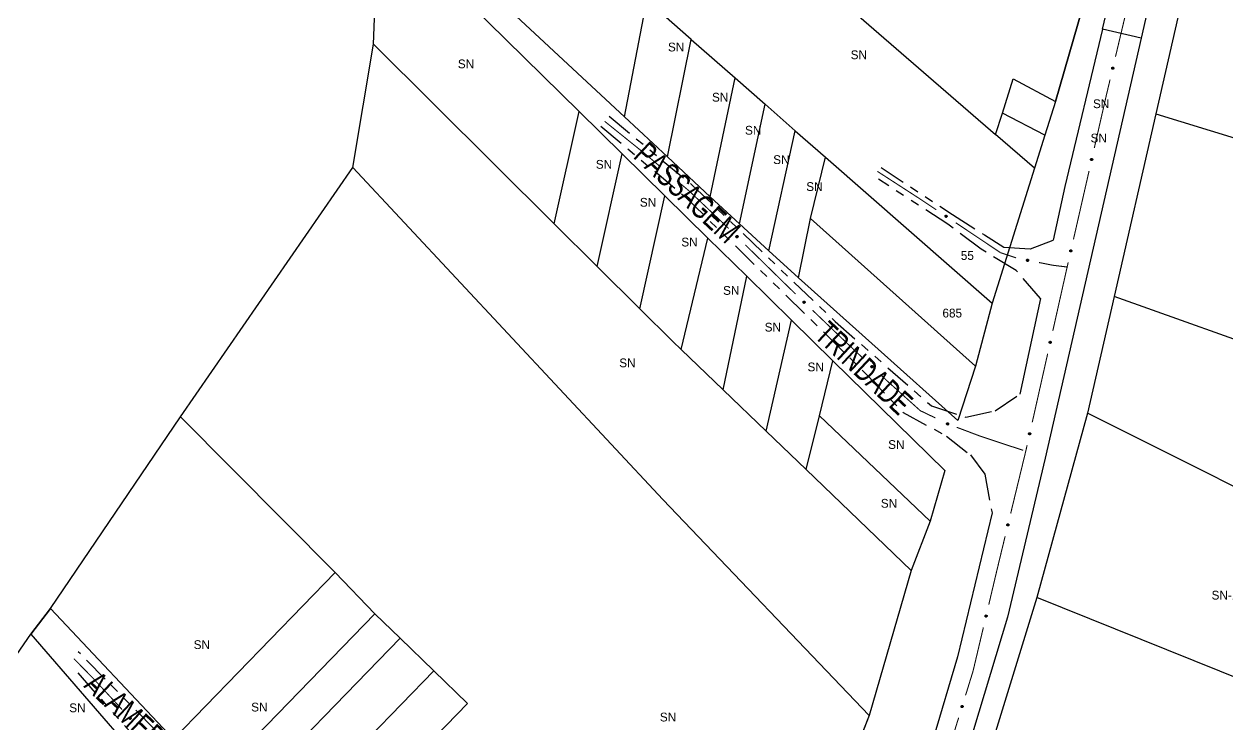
# Model space of a CAD drawing. Extents: x 207981 to 210201, y 4876477 to 4878908.
# Drawn here: x 209515.6 to 209721, y 4877962.6 to 4878082 of the extents above; entities that cross this region are included whole.
import ezdxf
from ezdxf.enums import TextEntityAlignment as Align

# ---------------------------------------------------------------- set-up
doc = ezdxf.new("R2010")
doc.units = 0
doc.header["$LTSCALE"] = 1.5
doc.header["$MEASUREMENT"] = 0
doc.linetypes.add('TRACO_25', pattern=[8, 3, -1, 1, -1, 1, -1])
for name, color, linetype in [('CD_MALHA_LOTES', 7, 'CONTINUOUS'), ('RU-QUADRA', 210, 'CONTINUOUS'), ('SV-EIXO-ROD-ESTR', 7, 'CONTINUOUS'), ('SV-EIXO-RUA-N-PAV', 6, 'CONTINUOUS'), ('SV-EST-MUNIC-PAV', 20, 'CONTINUOUS'), ('SV-PONTE-BUEIRO', 251, 'CONTINUOUS'), ('SV-RUA-NAO-PAV', 7, 'CONTINUOUS'), ('SV-TXT-RUA-N-PAV', 7, 'CONTINUOUS'), ('Th_NmrPort', 1, 'CONTINUOUS')]:
    doc.layers.add(name, color=color, linetype=linetype)
doc.styles.add('ARIAL', font='ARIAL.SHX')

msp = doc.modelspace()

# ---------------------------------------------------------------- linework, layer by layer
at = {"layer": 'CD_MALHA_LOTES', "linetype": 'Continuous', "flags": 128}
for points in [[(209627.592736, 4878109.868374), (209681.490782, 4878063.17423)], [(209618.088817, 4878066.194281), (209576.237458, 4878105.204349)], [(209575.262138, 4878078.580237), (209576.088553, 4878100.77183)], [(209576.088553, 4878100.77183), (209610.361449, 4878067.107937)], [(209714.995217, 4878093.675933), (209708.842549, 4878066.7269)], [(209691.69737, 4878068.823608), (209698.5866, 4878092.745313)], [(209618.088817, 4878066.194281), (209621.920042, 4878086.048983)], [(209629.479932, 4878079.427665), (209621.920042, 4878086.048983)], [(209625.433323, 4878059.348394), (209629.479932, 4878079.427665)], [(209629.479932, 4878079.427665), (209636.997497, 4878072.843417)], [(209571.739665, 4878057.539733), (209575.262138, 4878078.580237)], [(209606.106302, 4878047.958672), (209575.262138, 4878078.580237)], [(209632.738346, 4878052.53931), (209636.997497, 4878072.843417)], [(209636.997497, 4878072.843417), (209642.1411, 4878068.338401)], [(209682.646495, 4878066.843544), (209684.493522, 4878072.707739)], [(209684.493522, 4878072.707739), (209691.69737, 4878068.823608)], [(209691.69737, 4878068.823608), (209689.891766, 4878063.056558)], [(209606.106302, 4878047.958672), (209610.361449, 4878067.107937)], [(209610.361449, 4878067.107937), (209617.744955, 4878059.861082)], [(209637.758567, 4878047.938529), (209642.1411, 4878068.338401)], [(209642.1411, 4878068.338401), (209647.284703, 4878063.833384)], [(209681.490782, 4878063.17423), (209682.646495, 4878066.843544)], [(209689.891766, 4878063.056558), (209682.646495, 4878066.843544)], [(209708.842549, 4878066.7269), (209701.719745, 4878035.52862)], [(209708.842549, 4878066.7269), (209799.420322, 4878038.943074)], [(209625.433323, 4878059.348394), (209618.088817, 4878066.194281)], [(209642.778788, 4878043.337748), (209647.284703, 4878063.833384)], [(209647.284703, 4878063.833384), (209652.428306, 4878059.328367)], [(209688.128244, 4878057.423917), (209681.490782, 4878063.17423)], [(209689.891766, 4878063.056558), (209688.128244, 4878057.423917)], [(209613.448154, 4878040.669806), (209617.744955, 4878059.861082)], [(209617.744955, 4878059.861082), (209625.003878, 4878052.736504)], [(209632.738346, 4878052.53931), (209625.433323, 4878059.348394)], [(209649.899605, 4878048.844033), (209652.428306, 4878059.328367)], [(209652.428306, 4878059.328367), (209680.91336, 4878034.379777)], [(209542.286707, 4878014.991333), (209571.739665, 4878057.539733)], [(209624.648074, 4878000.847605), (209571.739665, 4878057.539733)], [(209688.128244, 4878057.423917), (209680.91336, 4878034.379777)], [(209620.726488, 4878033.443999), (209625.003878, 4878052.736504)], [(209625.003878, 4878052.736504), (209632.362988, 4878045.513593)], [(209637.758567, 4878047.938529), (209632.738346, 4878052.53931)], [(209647.799009, 4878038.736967), (209649.899605, 4878048.844033)], [(209678.065511, 4878023.643722), (209649.899605, 4878048.844033)], [(209613.448154, 4878040.669806), (209606.106302, 4878047.958672)], [(209642.778788, 4878043.337748), (209637.758567, 4878047.938529)], [(209627.809812, 4878026.457179), (209632.362988, 4878045.513593)], [(209632.362988, 4878045.513593), (209639.001128, 4878038.998309)], [(209647.799009, 4878038.736967), (209642.778788, 4878043.337748)], [(209620.726488, 4878033.443999), (209613.448154, 4878040.669806)], [(209634.978844, 4878019.5694), (209639.001128, 4878038.998309)], [(209639.001128, 4878038.998309), (209646.626423, 4878031.51414)], [(209675.061983, 4878014.336013), (209647.799009, 4878038.736967)], [(209680.91336, 4878034.379777), (209678.065511, 4878023.643722)], [(209701.719745, 4878035.52862), (209697.165939, 4878015.582695)], [(209792.762902, 4878003.062689), (209701.719745, 4878035.52862)], [(209626.39222, 4878027.819156), (209620.726488, 4878033.443999)], [(209642.308114, 4878012.52767), (209646.626423, 4878031.51414)], [(209646.626423, 4878031.51414), (209653.703249, 4878024.568289)], [(209627.809812, 4878026.457179), (209626.39222, 4878027.819156)], [(209634.978844, 4878019.5694), (209627.809812, 4878026.457179)], [(209651.393715, 4878015.169385), (209653.703249, 4878024.568289)], [(209653.703249, 4878024.568289), (209672.83337, 4878005.79222)], [(209678.065511, 4878023.643722), (209675.061983, 4878014.336013)], [(209642.308114, 4878012.52767), (209634.978844, 4878019.5694)], [(209649.109191, 4878005.993411), (209651.393715, 4878015.169385)], [(209670.293751, 4877997.162151), (209651.393715, 4878015.169385)], [(209697.165939, 4878015.582695), (209688.528097, 4877984.148807)], [(209786.76811, 4877970.753565), (209697.165939, 4878015.582695)], [(209520.107355, 4877982.286909), (209542.286707, 4878014.991333)], [(209568.708482, 4877988.431657), (209542.286707, 4878014.991333)], [(209649.109191, 4878005.993411), (209642.308114, 4878012.52767)], [(209667.059093, 4877988.747714), (209649.109191, 4878005.993411)], [(209672.83337, 4878005.79222), (209670.293751, 4877997.162151)], [(209659.904149, 4877963.968848), (209624.648074, 4878000.847605)], [(209670.293751, 4877997.162151), (209667.059093, 4877988.747714)], [(209667.059093, 4877988.747714), (209659.904149, 4877963.968848)], [(209541.120165, 4877959.934912), (209568.708482, 4877988.431657)], [(209575.49736, 4877981.374251), (209568.708482, 4877988.431657)], [(209516.752599, 4877977.900832), (209520.107355, 4877982.286909)], [(209541.120165, 4877959.934912), (209520.107355, 4877982.286909)], [(209688.528097, 4877984.148807), (209677.132392, 4877947.167265)], [(209782.247626, 4877946.390265), (209688.528097, 4877984.148807)], [(209547.800341, 4877952.828995), (209575.49736, 4877981.374251)], [(209575.49736, 4877981.374251), (209579.803498, 4877977.196073)], [(209502.751506, 4877957.595568), (209516.752599, 4877977.900832)], [(209516.752599, 4877977.900832), (209535.052147, 4877956.708988)], [(209552.106479, 4877948.650817), (209579.803498, 4877977.196073)], [(209579.803498, 4877977.196073), (209585.545015, 4877971.625168)], [(209557.946474, 4877943.183501), (209585.545015, 4877971.625168)], [(209585.545015, 4877971.625168), (209591.286532, 4877966.054263)], [(209591.286532, 4877966.054263), (209563.744264, 4877937.67179)], [(209659.904149, 4877963.968848), (209652.599024, 4877945.354199), (209637.590319, 4877907.536768), (209635.302476, 4877901.455209)]]:
    msp.add_lwpolyline(points, dxfattribs=at)
at = {"layer": 'RU-QUADRA', "linetype": 'Continuous', "flags": 128}
for points in [[(209698.5866, 4878092.745313), (209691.69737, 4878068.823608), (209689.891766, 4878063.056558), (209688.128244, 4878057.423917), (209680.91336, 4878034.379777), (209678.065511, 4878023.643722), (209675.061983, 4878014.336013), (209647.799009, 4878038.736967), (209642.778788, 4878043.337748), (209637.758567, 4878047.938529), (209632.738346, 4878052.53931), (209625.433323, 4878059.348394), (209618.088817, 4878066.194281), (209576.237458, 4878105.204349)], [(209576.088553, 4878100.77183), (209610.361449, 4878067.107937), (209617.744955, 4878059.861082), (209625.003878, 4878052.736504), (209632.362988, 4878045.513593), (209639.001128, 4878038.998309), (209646.626423, 4878031.51414), (209653.703249, 4878024.568289), (209672.83337, 4878005.79222), (209670.293751, 4877997.162151), (209667.059093, 4877988.747714), (209659.904149, 4877963.968848), (209637.603254, 4877907.571152)], [(209714.995217, 4878093.675933), (209708.842549, 4878066.7269), (209701.719745, 4878035.52862), (209697.165939, 4878015.582695), (209688.528097, 4877984.148807)], [(209541.120165, 4877959.934912), (209520.107355, 4877982.286909), (209516.752599, 4877977.900832), (209535.052147, 4877956.708988)]]:
    msp.add_lwpolyline(points, dxfattribs=at)
at = {"layer": 'RU-QUADRA', "linetype": 'Continuous'}
msp.add_lwpolyline([(209688.528097, 4877984.148807), (209677.132392, 4877947.167265), (209673.982349, 4877936.191373), (209709.543497, 4877907.537786), (209765.428296, 4877855.74194)], dxfattribs=at)
at = {"layer": 'SV-EIXO-ROD-ESTR', "const_width": 0.18}
for points in [[(209701.952251, 4878076.449913), (209704.722778, 4878088.125708)], [(209700.355995, 4878069.722836), (209701.028741, 4878072.557982)], [(209698.334208, 4878060.864499), (209700.33683, 4878069.638865)], [(209700.33683, 4878069.638865), (209700.355995, 4878069.722836)], [(209694.773991, 4878045.265626), (209697.444154, 4878056.964781)], [(209691.250095, 4878029.658526), (209693.661987, 4878040.39085)], [(209693.661987, 4878040.39085), (209693.7, 4878040.56)], [(209693.7, 4878040.56), (209693.883937, 4878041.365907)], [(209687.741889, 4878014.047873), (209690.373044, 4878025.755863)], [(209686.410918, 4878008.197474), (209686.631868, 4878009.10855)], [(209686.631868, 4878009.10855), (209686.864838, 4878010.145209)], [(209684.054082, 4877998.479175), (209686.410918, 4878008.197474)], [(209681.755097, 4877988.999419), (209683.111348, 4877994.591856)], [(209680.317675, 4877982.921628), (209681.698604, 4877988.760552)], [(209681.698604, 4877988.760552), (209681.755097, 4877988.999419)], [(209677.631524, 4877971.563878), (209679.397057, 4877979.029011)], [(209676.35153, 4877967.428513), (209677.534265, 4877971.249656)], [(209677.534265, 4877971.249656), (209677.631524, 4877971.563878)], [(209671.804736, 4877952.738873), (209675.168795, 4877963.607369)]]:
    msp.add_lwpolyline(points, dxfattribs=at)
at = {"layer": 'SV-EIXO-ROD-ESTR'}
for points in [[(209701.350217, 4878074.389564), (209701.323965, 4878074.43083), (209701.309841, 4878074.471664), (209701.307864, 4878074.509112), (209701.314745, 4878074.54266), (209701.32565, 4878074.576188), (209701.344103, 4878074.607565), (209701.372298, 4878074.637854), (209701.413508, 4878074.664479), (209701.45629, 4878074.676198), (209701.4929, 4878074.680101), (209701.528295, 4878074.67494), (209701.560688, 4878074.6638), (209701.592647, 4878074.643554), (209701.623063, 4878074.614682), (209701.648832, 4878074.572595), (209701.662405, 4878074.532468), (209701.663366, 4878074.496196), (209701.657952, 4878074.460645), (209701.646408, 4878074.426549), (209701.628117, 4878074.395853), (209701.598992, 4878074.365281), (209701.557115, 4878074.340397), (209701.517247, 4878074.326404), (209701.480999, 4878074.324933), (209701.446119, 4878074.331051), (209701.412358, 4878074.341581), (209701.380044, 4878074.358817), (209701.350217, 4878074.389564)], [(209697.749889, 4878058.799056), (209697.723284, 4878058.840095), (209697.70881, 4878058.880806), (209697.706511, 4878058.918236), (209697.713104, 4878058.951841), (209697.723721, 4878058.985462), (209697.741904, 4878059.016997), (209697.769837, 4878059.047526), (209697.810818, 4878059.074504), (209697.853497, 4878059.08659), (209697.890072, 4878059.090808), (209697.92551, 4878059.08595), (209697.957998, 4878059.075089), (209697.990129, 4878059.055119), (209698.020792, 4878059.026509), (209698.046922, 4878058.984645), (209698.060838, 4878058.944635), (209698.062111, 4878058.908373), (209698.057003, 4878058.872777), (209698.045752, 4878058.838583), (209698.027725, 4878058.807731), (209697.998863, 4878058.776911), (209697.957202, 4878058.751668), (209697.917456, 4878058.737333), (209697.881221, 4878058.735551), (209697.84629, 4878058.741369), (209697.812439, 4878058.751608), (209697.779979, 4878058.768566), (209697.749889, 4878058.799056)], [(209694.189672, 4878043.200182), (209694.163067, 4878043.241221), (209694.148593, 4878043.281933), (209694.146294, 4878043.319362), (209694.152887, 4878043.352968), (209694.163504, 4878043.386588), (209694.181687, 4878043.418123), (209694.20962, 4878043.448653), (209694.250601, 4878043.475631), (209694.29328, 4878043.487717), (209694.329855, 4878043.491934), (209694.365293, 4878043.487077), (209694.397781, 4878043.476216), (209694.429912, 4878043.456245), (209694.460575, 4878043.427635), (209694.486705, 4878043.385771), (209694.500621, 4878043.345762), (209694.501894, 4878043.309499), (209694.496786, 4878043.273904), (209694.485535, 4878043.23971), (209694.467508, 4878043.208858), (209694.438646, 4878043.178037), (209694.396985, 4878043.152794), (209694.357239, 4878043.138459), (209694.321004, 4878043.136677), (209694.286073, 4878043.142496), (209694.252222, 4878043.152734), (209694.219762, 4878043.169693), (209694.189672, 4878043.200182)], [(209690.672664, 4878027.591147), (209690.645922, 4878027.632097), (209690.631312, 4878027.672759), (209690.628888, 4878027.710182), (209690.635369, 4878027.743809), (209690.645874, 4878027.777464), (209690.663952, 4878027.80906), (209690.691784, 4878027.839682), (209690.732674, 4878027.866796), (209690.775313, 4878027.879025), (209690.811874, 4878027.883364), (209690.847327, 4878027.878625), (209690.879851, 4878027.867872), (209690.912049, 4878027.848009), (209690.942807, 4878027.819501), (209690.969076, 4878027.777725), (209690.983126, 4878027.737762), (209690.98452, 4878027.701504), (209690.97953, 4878027.665891), (209690.968393, 4878027.63166), (209690.950469, 4878027.600748), (209690.92171, 4878027.569831), (209690.880133, 4878027.54445), (209690.840435, 4878027.529982), (209690.804206, 4878027.52808), (209690.769256, 4878027.533782), (209690.735372, 4878027.543908), (209690.702855, 4878027.560757), (209690.672664, 4878027.591147)], [(209687.164458, 4878011.980493), (209687.137716, 4878012.021443), (209687.123106, 4878012.062106), (209687.120682, 4878012.099528), (209687.127163, 4878012.133156), (209687.137668, 4878012.166811), (209687.155746, 4878012.198406), (209687.183578, 4878012.229029), (209687.224468, 4878012.256143), (209687.267107, 4878012.268372), (209687.303668, 4878012.272711), (209687.339121, 4878012.267972), (209687.371645, 4878012.257219), (209687.403843, 4878012.237356), (209687.434601, 4878012.208848), (209687.46087, 4878012.167071), (209687.47492, 4878012.127108), (209687.476314, 4878012.090851), (209687.471324, 4878012.055238), (209687.460187, 4878012.021007), (209687.442263, 4878011.990095), (209687.413504, 4878011.959178), (209687.371927, 4878011.933797), (209687.332229, 4878011.919329), (209687.296, 4878011.917426), (209687.26105, 4878011.923128), (209687.227166, 4878011.933254), (209687.194649, 4878011.950104), (209687.164458, 4878011.980493)], [(209683.441872, 4877996.421827), (209683.415825, 4877996.463222), (209683.401903, 4877996.504125), (209683.40011, 4877996.541583), (209683.407157, 4877996.575096), (209683.418228, 4877996.60857), (209683.436836, 4877996.639856), (209683.46518, 4877996.670005), (209683.506522, 4877996.696426), (209683.549361, 4877996.707933), (209683.58599, 4877996.711655), (209683.621359, 4877996.706319), (209683.653696, 4877996.695019), (209683.685555, 4877996.674616), (209683.715828, 4877996.645594), (209683.741389, 4877996.60338), (209683.754762, 4877996.563186), (209683.755545, 4877996.52691), (209683.749955, 4877996.491386), (209683.738243, 4877996.457348), (209683.7198, 4877996.426742), (209683.690524, 4877996.396315), (209683.648525, 4877996.371638), (209683.608589, 4877996.357842), (209683.572333, 4877996.356551), (209683.537484, 4877996.362841), (209683.503775, 4877996.373537), (209683.471547, 4877996.390933), (209683.441872, 4877996.421827)], [(209679.717172, 4877980.860832), (209679.690889, 4877980.902078), (209679.676735, 4877980.942902), (209679.67473, 4877980.980349), (209679.681586, 4877981.013901), (209679.692467, 4877981.047437), (209679.710896, 4877981.078828), (209679.739069, 4877981.109138), (209679.780259, 4877981.135793), (209679.823032, 4877981.147545), (209679.859639, 4877981.151475), (209679.895038, 4877981.14634), (209679.927439, 4877981.135224), (209679.959414, 4877981.115002), (209679.989851, 4877981.086152), (209680.015651, 4877981.044085), (209680.029253, 4877981.003967), (209680.030242, 4877980.967696), (209680.024854, 4877980.932142), (209680.013336, 4877980.898037), (209679.995067, 4877980.867327), (209679.965965, 4877980.836734), (209679.924107, 4877980.811819), (209679.884249, 4877980.797796), (209679.848002, 4877980.796298), (209679.813117, 4877980.802391), (209679.779348, 4877980.812895), (209679.747022, 4877980.830107), (209679.717172, 4877980.860832)], [(209675.61252, 4877965.413234), (209675.589098, 4877965.456169), (209675.577748, 4877965.49786), (209675.578289, 4877965.535356), (209675.587407, 4877965.568366), (209675.600539, 4877965.601086), (209675.621057, 4877965.631154), (209675.651222, 4877965.659481), (209675.694127, 4877965.683279), (209675.737599, 4877965.692099), (209675.774388, 4877965.693536), (209675.809357, 4877965.686009), (209675.840929, 4877965.67272), (209675.871457, 4877965.650374), (209675.899865, 4877965.619525), (209675.922751, 4877965.575803), (209675.933598, 4877965.534855), (209675.932122, 4877965.4986), (209675.924333, 4877965.463493), (209675.910526, 4877965.430249), (209675.890215, 4877965.40085), (209675.859103, 4877965.372303), (209675.81565, 4877965.350287), (209675.774933, 4877965.339002), (209675.738667, 4877965.339968), (209675.704277, 4877965.348415), (209675.671299, 4877965.361187), (209675.640215, 4877965.380554), (209675.61252, 4877965.413234)]]:
    msp.add_lwpolyline(points, close=True, dxfattribs=at)
for points in [[(209701.309841, 4878074.471664), (209701.32565, 4878074.576188)], [(209701.315813, 4878074.454073), (209701.333793, 4878074.583035)], [(209701.323965, 4878074.43083), (209701.344103, 4878074.607565)], [(209701.336831, 4878074.412623), (209701.356903, 4878074.615417)], [(209701.350217, 4878074.389564), (209701.372298, 4878074.637854)], [(209701.367074, 4878074.374593), (209701.39392, 4878074.647303)], [(209701.380044, 4878074.358817), (209701.413508, 4878074.664479)], [(209701.39743, 4878074.354768), (209701.433412, 4878074.66598)], [(209701.412358, 4878074.341581), (209701.45629, 4878074.676198)], [(209701.429047, 4878074.340254), (209701.471712, 4878074.673721)], [(209701.446119, 4878074.331051), (209701.4929, 4878074.680101)], [(209701.464578, 4878074.33042), (209701.512734, 4878074.675206)], [(209701.480999, 4878074.324933), (209701.528295, 4878074.67494)], [(209701.500673, 4878074.328868), (209701.544283, 4878074.666318)], [(209701.517247, 4878074.326404), (209701.560688, 4878074.6638)], [(209701.538657, 4878074.335281), (209701.576597, 4878074.648833)], [(209701.557115, 4878074.340397), (209701.592647, 4878074.643554)], [(209701.577452, 4878074.356929), (209701.60765, 4878074.626038)], [(209701.598992, 4878074.365281), (209701.623063, 4878074.614682)], [(209701.612511, 4878074.386475), (209701.634608, 4878074.585983)], [(209701.628117, 4878074.395853), (209701.648832, 4878074.572595)], [(209701.637646, 4878074.41557), (209701.654613, 4878074.546176)], [(209701.646408, 4878074.426549), (209701.662405, 4878074.532468)], [(209697.70881, 4878058.880806), (209697.723721, 4878058.985462)], [(209697.714933, 4878058.863267), (209697.731804, 4878058.992379)], [(209697.723284, 4878058.840095), (209697.741904, 4878059.016997)], [(209697.736305, 4878058.821999), (209697.754636, 4878059.024958)], [(209697.749889, 4878058.799056), (209697.769837, 4878059.047526)], [(209697.766874, 4878058.78423), (209697.791377, 4878059.057161)], [(209697.779979, 4878058.768566), (209697.810818, 4878059.074504)], [(209697.7974, 4878058.764667), (209697.830708, 4878059.076176)], [(209697.812439, 4878058.751608), (209697.853497, 4878059.08659)], [(209697.829139, 4878058.750425), (209697.868939, 4878059.084246)], [(209697.84629, 4878058.741369), (209697.890072, 4878059.090808)], [(209697.864754, 4878058.740897), (209697.909947, 4878059.086083)], [(209697.881221, 4878058.735551), (209697.92551, 4878059.08595)], [(209697.90086, 4878058.739654), (209697.941571, 4878059.077466)], [(209697.917456, 4878058.737333), (209697.957998, 4878059.075089)], [(209697.938788, 4878058.746393), (209697.974034, 4878059.060259)], [(209697.957202, 4878058.751668), (209697.990129, 4878059.055119)], [(209697.977396, 4878058.768373), (209698.005282, 4878059.037732)], [(209697.998863, 4878058.776911), (209698.020792, 4878059.026509)], [(209698.0122, 4878058.798219), (209698.032583, 4878058.99791)], [(209698.027725, 4878058.807731), (209698.046922, 4878058.984645)], [(209698.037084, 4878058.82753), (209698.052929, 4878058.958276)], [(209698.045752, 4878058.838583), (209698.060838, 4878058.944635)], [(209694.148593, 4878043.281933), (209694.163504, 4878043.386588)], [(209694.154716, 4878043.264393), (209694.171587, 4878043.393506)], [(209694.163067, 4878043.241221), (209694.181687, 4878043.418123)], [(209694.176088, 4878043.223125), (209694.194419, 4878043.426084)], [(209694.189672, 4878043.200182), (209694.20962, 4878043.448653)], [(209694.206657, 4878043.185357), (209694.23116, 4878043.458287)], [(209694.219762, 4878043.169693), (209694.250601, 4878043.475631)], [(209694.237183, 4878043.165794), (209694.270491, 4878043.477303)], [(209694.252222, 4878043.152734), (209694.29328, 4878043.487717)], [(209694.268922, 4878043.151551), (209694.308722, 4878043.485372)], [(209694.286073, 4878043.142496), (209694.329855, 4878043.491934)], [(209694.304537, 4878043.142023), (209694.34973, 4878043.48721)], [(209694.321004, 4878043.136677), (209694.365293, 4878043.487077)], [(209694.340643, 4878043.14078), (209694.381354, 4878043.478592)], [(209694.357239, 4878043.138459), (209694.397781, 4878043.476216)], [(209694.378571, 4878043.14752), (209694.413817, 4878043.461386)], [(209694.396985, 4878043.152794), (209694.429912, 4878043.456245)], [(209694.417179, 4878043.1695), (209694.445065, 4878043.438858)], [(209694.438646, 4878043.178037), (209694.460575, 4878043.427635)], [(209694.451983, 4878043.199346), (209694.472366, 4878043.399037)], [(209694.467508, 4878043.208858), (209694.486705, 4878043.385771)], [(209694.476868, 4878043.228656), (209694.492712, 4878043.359403)], [(209694.485535, 4878043.23971), (209694.500621, 4878043.345762)], [(209690.631312, 4878027.672759), (209690.645874, 4878027.777464)], [(209690.637493, 4878027.655241), (209690.653935, 4878027.784409)], [(209690.645922, 4878027.632097), (209690.663952, 4878027.80906)], [(209690.659004, 4878027.614044), (209690.676657, 4878027.817063)], [(209690.672664, 4878027.591147), (209690.691784, 4878027.839682)], [(209690.689698, 4878027.576378), (209690.713291, 4878027.849388)], [(209690.702855, 4878027.560757), (209690.732674, 4878027.866796)], [(209690.720289, 4878027.556916), (209690.752558, 4878027.868535)], [(209690.735372, 4878027.543908), (209690.775313, 4878027.879025)], [(209690.752076, 4878027.54278), (209690.790763, 4878027.876732)], [(209690.769256, 4878027.533782), (209690.811874, 4878027.883364)], [(209690.787722, 4878027.533371), (209690.831764, 4878027.878706)], [(209690.804206, 4878027.52808), (209690.847327, 4878027.878625)], [(209690.823832, 4878027.532248), (209690.863417, 4878027.870194)], [(209690.840435, 4878027.529982), (209690.879851, 4878027.867872)], [(209690.861737, 4878027.539114), (209690.895937, 4878027.853096)], [(209690.880133, 4878027.54445), (209690.912049, 4878027.848009)], [(209690.900271, 4878027.561222), (209690.92726, 4878027.830672)], [(209690.92171, 4878027.569831), (209690.942807, 4878027.819501)], [(209690.934976, 4878027.591184), (209690.954694, 4878027.790942)], [(209690.950469, 4878027.600748), (209690.969076, 4878027.777725)], [(209690.959763, 4878027.620578), (209690.975172, 4878027.751376)], [(209690.968393, 4878027.63166), (209690.983126, 4878027.737762)], [(209687.123106, 4878012.062106), (209687.137668, 4878012.166811)], [(209687.129288, 4878012.044588), (209687.145729, 4878012.173755)], [(209687.137716, 4878012.021443), (209687.155746, 4878012.198406)], [(209687.150798, 4878012.003391), (209687.168451, 4878012.20641)], [(209687.164458, 4878011.980493), (209687.183578, 4878012.229029)], [(209687.181492, 4878011.965725), (209687.205085, 4878012.238735)], [(209687.194649, 4878011.950104), (209687.224468, 4878012.256143)], [(209687.212083, 4878011.946263), (209687.244352, 4878012.257882)], [(209687.227166, 4878011.933254), (209687.267107, 4878012.268372)], [(209687.24387, 4878011.932127), (209687.282557, 4878012.266079)], [(209687.26105, 4878011.923128), (209687.303668, 4878012.272711)], [(209687.279516, 4878011.922717), (209687.323558, 4878012.268053)], [(209687.296, 4878011.917426), (209687.339121, 4878012.267972)], [(209687.315626, 4878011.921595), (209687.355211, 4878012.259541)], [(209687.332229, 4878011.919329), (209687.371645, 4878012.257219)], [(209687.353532, 4878011.928461), (209687.387731, 4878012.242443)], [(209687.371927, 4878011.933797), (209687.403843, 4878012.237356)], [(209687.392065, 4878011.950569), (209687.419054, 4878012.220019)], [(209687.413504, 4878011.959178), (209687.434601, 4878012.208848)], [(209687.42677, 4878011.980531), (209687.446488, 4878012.180289)], [(209687.442263, 4878011.990095), (209687.46087, 4878012.167071)], [(209687.451557, 4878012.009924), (209687.466966, 4878012.140723)], [(209687.460187, 4878012.021007), (209687.47492, 4878012.127108)], [(209683.441872, 4877996.421827), (209683.46518, 4877996.670005)], [(209683.458655, 4877996.406773), (209683.486849, 4877996.679347)], [(209683.471547, 4877996.390933), (209683.506522, 4877996.696426)], [(209683.488913, 4877996.386798), (209683.526433, 4877996.697829)], [(209683.503775, 4877996.373537), (209683.549361, 4877996.707933)], [(209683.520457, 4877996.372128), (209683.56477, 4877996.70538)], [(209683.537484, 4877996.362841), (209683.58599, 4877996.711655)], [(209683.55594, 4877996.362119), (209683.605799, 4877996.706663)], [(209683.572333, 4877996.356551), (209683.621359, 4877996.706319)], [(209683.592026, 4877996.360388), (209683.637304, 4877996.697618)], [(209683.608589, 4877996.357842), (209683.653696, 4877996.695019)], [(209683.630042, 4877996.366613), (209683.669531, 4877996.679974)], [(209683.648525, 4877996.371638), (209683.685555, 4877996.674616)], [(209683.668943, 4877996.388069), (209683.700471, 4877996.657026)], [(209683.401903, 4877996.504125), (209683.418228, 4877996.60857)], [(209683.407788, 4877996.486505), (209683.426405, 4877996.615377)], [(209683.415825, 4877996.463222), (209683.436836, 4877996.639856)], [(209683.4286, 4877996.444952), (209683.449675, 4877996.647644)], [(209683.690524, 4877996.396315), (209683.715828, 4877996.645594)], [(209683.704148, 4877996.417441), (209683.727231, 4877996.616838)], [(209683.7198, 4877996.426742), (209683.741389, 4877996.60338)], [(209683.729427, 4877996.446413), (209683.747039, 4877996.576933)], [(209683.738243, 4877996.457348), (209683.754762, 4877996.563186)], [(209679.676735, 4877980.942902), (209679.692467, 4877981.047437)], [(209679.68272, 4877980.925315), (209679.700604, 4877981.054291)], [(209679.690889, 4877980.902078), (209679.710896, 4877981.078828)], [(209679.703769, 4877980.883881), (209679.72369, 4877981.086689)], [(209679.717172, 4877980.860832), (209679.739069, 4877981.109138)], [(209679.73404, 4877980.845874), (209679.760684, 4877981.118603)], [(209679.747022, 4877980.830107), (209679.780259, 4877981.135793)], [(209679.764411, 4877980.826071), (209679.800162, 4877981.13731)], [(209679.779348, 4877980.812895), (209679.823032, 4877981.147545)], [(209679.796038, 4877980.811581), (209679.838456, 4877981.145079)], [(209679.813117, 4877980.802391), (209679.859639, 4877981.151475)], [(209679.831577, 4877980.801773), (209679.879477, 4877981.146595)], [(209679.848002, 4877980.796298), (209679.895038, 4877981.14634)], [(209679.867673, 4877980.800247), (209679.911032, 4877981.13773)], [(209679.884249, 4877980.797796), (209679.927439, 4877981.135224)], [(209679.905652, 4877980.806689), (209679.943359, 4877981.120269)], [(209679.924107, 4877980.811819), (209679.959414, 4877981.115002)], [(209679.944431, 4877980.828365), (209679.97443, 4877981.097497)], [(209679.965965, 4877980.836734), (209679.989851, 4877981.086152)], [(209679.979468, 4877980.857937), (209680.001417, 4877981.057462)], [(209679.995067, 4877980.867327), (209680.015651, 4877981.044085)], [(209680.004582, 4877980.887052), (209680.021452, 4877981.01767)], [(209680.013336, 4877980.898037), (209680.029253, 4877981.003967)], [(209675.577748, 4877965.49786), (209675.600539, 4877965.601086)], [(209675.582525, 4877965.479907), (209675.609123, 4877965.607372)], [(209675.589098, 4877965.456169), (209675.621057, 4877965.631154)], [(209675.600712, 4877965.43714), (209675.634355, 4877965.638128)], [(209675.61252, 4877965.413234), (209675.651222, 4877965.659481)], [(209675.628334, 4877965.397165), (209675.673429, 4877965.667457)], [(209675.640215, 4877965.380554), (209675.694127, 4877965.683279)], [(209675.657291, 4877965.375347), (209675.714086, 4877965.683441)], [(209675.671299, 4877965.361187), (209675.737599, 4877965.692099)], [(209675.687861, 4877965.358743), (209675.752819, 4877965.688593)], [(209675.704277, 4877965.348415), (209675.774388, 4877965.693536)], [(209675.722652, 4877965.346546), (209675.793849, 4877965.68732)], [(209675.738667, 4877965.339968), (209675.809357, 4877965.686009)], [(209675.758561, 4877965.342573), (209675.824729, 4877965.676333)], [(209675.774933, 4877965.339002), (209675.840929, 4877965.67272)], [(209675.79689, 4877965.346422), (209675.855796, 4877965.656719)], [(209675.81565, 4877965.350287), (209675.871457, 4877965.650374)], [(209675.837051, 4877965.365415), (209675.88525, 4877965.63189)], [(209675.859103, 4877965.372303), (209675.899865, 4877965.619525)], [(209675.874015, 4877965.392541), (209675.909458, 4877965.590116)], [(209675.890215, 4877965.40085), (209675.922751, 4877965.575803)], [(209675.901047, 4877965.419884), (209675.926745, 4877965.549055)], [(209675.910526, 4877965.430249), (209675.933598, 4877965.534855)]]:
    msp.add_lwpolyline(points, dxfattribs=at)
at = {"layer": 'SV-EIXO-RUA-N-PAV', "const_width": 0.18}
for points in [[(209614.727144, 4878065.434539), (209620.958893, 4878060.418035)], [(209620.958893, 4878060.418035), (209621.59, 4878059.91)], [(209621.59, 4878059.91), (209624.030428, 4878057.855919)], [(209661.3, 4878056.89), (209668.017347, 4878052.545204)], [(209627.090701, 4878055.280123), (209628.620837, 4878053.992224)], [(209628.620837, 4878053.992224), (209629.17, 4878053.53)], [(209629.17, 4878053.53), (209635.181456, 4878047.832869)], [(209668.017347, 4878052.545204), (209668.18, 4878052.44)], [(209668.18, 4878052.44), (209671.349585, 4878050.332497)], [(209674.680477, 4878048.117738), (209675.5132, 4878047.564048)], [(209635.181456, 4878047.832869), (209635.29, 4878047.73)], [(209635.29, 4878047.73), (209635.897433, 4878047.134771)], [(209675.5132, 4878047.564048), (209675.79, 4878047.38)], [(209675.79, 4878047.38), (209682.16082, 4878043.113304)], [(209638.754415, 4878044.33519), (209645.89687, 4878037.336236)], [(209682.16082, 4878043.113304), (209682.33, 4878043)], [(209682.33, 4878043), (209684.035491, 4878042.435826)], [(209684.035491, 4878042.435826), (209684.96, 4878042.13)], [(209684.96, 4878042.13), (209684.985681, 4878042.124708)], [(209688.904542, 4878041.32324), (209690.866951, 4878040.937299)], [(209690.866951, 4878040.937299), (209691.26, 4878040.86)], [(209691.26, 4878040.86), (209692.847468, 4878040.664819)], [(209692.847468, 4878040.664819), (209693.7, 4878040.56)], [(209645.89687, 4878037.336236), (209646.24, 4878037)], [(209646.24, 4878037), (209647.337178, 4878035.948641)], [(209650.225266, 4878033.181161), (209654.557399, 4878029.029941)], [(209654.557399, 4878029.029941), (209655.1, 4878028.51)], [(209655.1, 4878028.51), (209658.923915, 4878024.914947)], [(209661.838209, 4878022.175076), (209662.566782, 4878021.490108)], [(209662.566782, 4878021.490108), (209663.12, 4878020.97)], [(209663.12, 4878020.97), (209668.511191, 4878016.136518)], [(209668.511191, 4878016.136518), (209668.63, 4878016.03)], [(209668.63, 4878016.03), (209671.190029, 4878014.799428)], [(209674.851761, 4878013.198512), (209678.592469, 4878011.781788)], [(209678.592469, 4878011.781788), (209678.65, 4878011.76)], [(209678.65, 4878011.76), (209686.183932, 4878009.25813)], [(209524.08717, 4877973.701393), (209526.886167, 4877970.843839)], [(209526.886167, 4877970.843839), (209527.390179, 4877970.329282)], [(209527.390179, 4877970.329282), (209530.30322, 4877967.193961)], [(209530.30322, 4877967.193961), (209530.83139, 4877966.625489)], [(209530.83139, 4877966.625489), (209532.342416, 4877964.993581)]]:
    msp.add_lwpolyline(points, dxfattribs=at)
at = {"layer": 'SV-EIXO-RUA-N-PAV'}
for points in [[(209625.521525, 4878056.744763), (209625.57019, 4878056.749642), (209625.613012, 4878056.743884), (209625.647346, 4878056.728801), (209625.67421, 4878056.707562), (209625.699246, 4878056.682738), (209625.718966, 4878056.652141), (209625.733331, 4878056.613334), (209625.738568, 4878056.564551), (209625.729786, 4878056.521071), (209625.7168, 4878056.48662), (209625.696266, 4878056.457332), (209625.671743, 4878056.433414), (209625.639284, 4878056.413981), (209625.599814, 4878056.399808), (209625.550634, 4878056.39573), (209625.508691, 4878056.401663), (209625.475865, 4878056.417123), (209625.446551, 4878056.437953), (209625.421295, 4878056.463603), (209625.40211, 4878056.493749), (209625.387912, 4878056.533514), (209625.384529, 4878056.582109), (209625.389969, 4878056.624009), (209625.404965, 4878056.657044), (209625.426122, 4878056.685441), (209625.450715, 4878056.710855), (209625.480646, 4878056.731959), (209625.521525, 4878056.744763)], [(209672.956335, 4878049.396338), (209673.004141, 4878049.406667), (209673.047339, 4878049.405768), (209673.083153, 4878049.394648), (209673.112238, 4878049.37657), (209673.139911, 4878049.354723), (209673.162951, 4878049.326542), (209673.181595, 4878049.289599), (209673.192293, 4878049.241716), (209673.188463, 4878049.197524), (209673.17944, 4878049.161829), (209673.162335, 4878049.130415), (209673.140662, 4878049.103888), (209673.110597, 4878049.080923), (209673.072975, 4878049.062395), (209673.024567, 4878049.052804), (209672.982223, 4878049.053975), (209672.947864, 4878049.065641), (209672.916391, 4878049.083037), (209672.888407, 4878049.105679), (209672.86595, 4878049.133473), (209672.847363, 4878049.171386), (209672.838529, 4878049.21929), (209672.839216, 4878049.261537), (209672.850395, 4878049.29605), (209672.86822, 4878049.32665), (209672.889794, 4878049.354672), (209672.917158, 4878049.379012), (209672.956335, 4878049.396338)], [(209637.300346, 4878045.914166), (209637.34924, 4878045.915355), (209637.391505, 4878045.906379), (209637.424601, 4878045.888746), (209637.449785, 4878045.865539), (209637.472875, 4878045.838895), (209637.490228, 4878045.806896), (209637.50162, 4878045.767114), (209637.503157, 4878045.718075), (209637.491117, 4878045.675383), (209637.475566, 4878045.642011), (209637.452878, 4878045.614358), (209637.426619, 4878045.592361), (209637.392784, 4878045.575435), (209637.352357, 4878045.564283), (209637.303009, 4878045.563931), (209637.261634, 4878045.573015), (209637.230069, 4878045.590911), (209637.202413, 4878045.613895), (209637.179166, 4878045.641379), (209637.162313, 4878045.672888), (209637.151158, 4878045.713613), (209637.151456, 4878045.762324), (209637.160045, 4878045.803694), (209637.177493, 4878045.835501), (209637.200734, 4878045.86222), (209637.227177, 4878045.885704), (209637.258617, 4878045.904486), (209637.300346, 4878045.914166)], [(209686.826019, 4878041.85788), (209686.866485, 4878041.885348), (209686.906881, 4878041.900681), (209686.944254, 4878041.903772), (209686.977991, 4878041.897892), (209687.011829, 4878041.887989), (209687.043742, 4878041.870478), (209687.074856, 4878041.843197), (209687.102695, 4878041.802798), (209687.115683, 4878041.760384), (209687.120673, 4878041.723906), (209687.116568, 4878041.688373), (209687.106397, 4878041.655663), (209687.087111, 4878041.623115), (209687.059157, 4878041.591854), (209687.017855, 4878041.564844), (209686.97815, 4878041.550083), (209686.941922, 4878041.548043), (209686.906226, 4878041.552396), (209686.871802, 4878041.562921), (209686.840575, 4878041.58029), (209686.80915, 4878041.608493), (209686.783031, 4878041.64961), (209686.767857, 4878041.689044), (209686.765309, 4878041.725233), (209686.770386, 4878041.760279), (209686.779906, 4878041.794339), (209686.796173, 4878041.827151), (209686.826019, 4878041.85788)], [(209648.753643, 4878034.74379), (209648.802521, 4878034.745525), (209648.844883, 4878034.737022), (209648.878175, 4878034.71976), (209648.903616, 4878034.696836), (209648.927002, 4878034.670451), (209648.944711, 4878034.638648), (209648.956548, 4878034.598997), (209648.958633, 4878034.549978), (209648.94707, 4878034.507154), (209648.931893, 4878034.47361), (209648.909516, 4878034.445705), (209648.883504, 4878034.423416), (209648.849861, 4878034.406113), (209648.809561, 4878034.39451), (209648.76022, 4878034.393606), (209648.718746, 4878034.402228), (209648.686983, 4878034.41977), (209648.659072, 4878034.442443), (209648.635519, 4878034.469666), (209648.618315, 4878034.500985), (209648.606706, 4878034.541582), (209648.606459, 4878034.590293), (209648.614586, 4878034.631757), (209648.631677, 4878034.663757), (209648.654618, 4878034.690734), (209648.680796, 4878034.714512), (209648.712024, 4878034.733644), (209648.753643, 4878034.74379)], [(209660.351782, 4878023.72363), (209660.400641, 4878023.72583), (209660.443083, 4878023.71773), (209660.476537, 4878023.700786), (209660.502195, 4878023.678105), (209660.525831, 4878023.651944), (209660.543842, 4878023.620311), (209660.556056, 4878023.580774), (209660.558607, 4878023.531777), (209660.547452, 4878023.488845), (209660.532595, 4878023.455158), (209660.510485, 4878023.427041), (209660.484686, 4878023.404506), (209660.451209, 4878023.386884), (209660.411021, 4878023.374898), (209660.361691, 4878023.373525), (209660.320136, 4878023.381751), (209660.288208, 4878023.39899), (209660.260082, 4878023.421397), (209660.236272, 4878023.448394), (209660.218771, 4878023.479548), (209660.206776, 4878023.520032), (209660.206066, 4878023.568739), (209660.213797, 4878023.610278), (209660.230583, 4878023.64244), (209660.253267, 4878023.669634), (209660.279217, 4878023.693659), (209660.310262, 4878023.713088), (209660.351782, 4878023.72363)], [(209673.194622, 4878013.943834), (209673.238923, 4878013.964556), (209673.281235, 4878013.973307), (209673.318627, 4878013.970449), (209673.35101, 4878013.959307), (209673.382855, 4878013.944177), (209673.411597, 4878013.92184), (209673.438005, 4878013.889981), (209673.459105, 4878013.845687), (209673.46522, 4878013.801753), (209673.464379, 4878013.764945), (209673.454705, 4878013.730509), (209673.439489, 4878013.699818), (209673.415299, 4878013.670731), (209673.382752, 4878013.644284), (209673.337699, 4878013.624145), (209673.296158, 4878013.61585), (209673.260064, 4878013.619565), (209673.225506, 4878013.62951), (209673.193179, 4878013.645346), (209673.165093, 4878013.667435), (209673.138524, 4878013.700253), (209673.119236, 4878013.744984), (209673.11049, 4878013.786321), (209673.113697, 4878013.822458), (209673.124253, 4878013.85626), (209673.13904, 4878013.888385), (209673.160292, 4878013.918212), (209673.194622, 4878013.943834)], [(209533.684387, 4877963.706276), (209533.733281, 4877963.705089), (209533.775061, 4877963.694071), (209533.807262, 4877963.674852), (209533.831288, 4877963.650448), (209533.853057, 4877963.622714), (209533.868835, 4877963.58991), (209533.878282, 4877963.549622), (209533.877435, 4877963.500567), (209533.863335, 4877963.45851), (209533.846182, 4877963.425932), (209533.822178, 4877963.399413), (209533.794881, 4877963.378718), (209533.760264, 4877963.363455), (209533.719343, 4877963.35428), (209533.670036, 4877963.356325), (209533.629151, 4877963.367408), (209533.598493, 4877963.386816), (209533.571986, 4877963.411117), (209533.550101, 4877963.439697), (209533.534799, 4877963.471988), (209533.525635, 4877963.513206), (209533.528298, 4877963.561845), (209533.538887, 4877963.602749), (209533.557859, 4877963.633672), (209533.58237, 4877963.65923), (209533.609922, 4877963.681401), (209533.642237, 4877963.698635), (209533.684387, 4877963.706276)]]:
    msp.add_lwpolyline(points, close=True, dxfattribs=at)
for points in [[(209625.384529, 4878056.582109), (209625.639284, 4878056.413981)], [(209625.387912, 4878056.533514), (209625.599814, 4878056.399808)], [(209625.388265, 4878056.600895), (209625.65122, 4878056.425941)], [(209625.389969, 4878056.624009), (209625.671743, 4878056.433414)], [(209625.390143, 4878056.556509), (209625.61689, 4878056.408464)], [(209625.399627, 4878056.637703), (209625.681373, 4878056.446933)], [(209625.400756, 4878056.511906), (209625.56899, 4878056.402409)], [(209625.40211, 4878056.493749), (209625.550634, 4878056.39573)], [(209625.404965, 4878056.657044), (209625.696266, 4878056.457332)], [(209625.415432, 4878056.476367), (209625.524439, 4878056.402453)], [(209625.417253, 4878056.66924), (209625.703505, 4878056.471109)], [(209625.421295, 4878056.463603), (209625.508691, 4878056.401663)], [(209625.426122, 4878056.685441), (209625.7168, 4878056.48662)], [(209625.442021, 4878056.696548), (209625.720636, 4878056.508413)], [(209625.450715, 4878056.710855), (209625.729786, 4878056.521071)], [(209625.469208, 4878056.718253), (209625.730954, 4878056.5461)], [(209625.480646, 4878056.731959), (209625.738568, 4878056.564551)], [(209625.500571, 4878056.736444), (209625.732042, 4878056.589773)], [(209625.521525, 4878056.744763), (209625.733331, 4878056.613334)], [(209625.548141, 4878056.746343), (209625.72022, 4878056.637177)], [(209625.57019, 4878056.749642), (209625.718966, 4878056.652141)], [(209625.594615, 4878056.746465), (209625.701698, 4878056.672385)], [(209625.613012, 4878056.743884), (209625.699246, 4878056.682738)], [(209672.838529, 4878049.21929), (209673.110597, 4878049.080923)], [(209672.839216, 4878049.261537), (209673.140662, 4878049.103888)], [(209672.840125, 4878049.238378), (209673.12111, 4878049.094151)], [(209672.84699, 4878049.194486), (209673.088968, 4878049.072919)], [(209672.84727, 4878049.276232), (209673.148708, 4878049.118405)], [(209672.847363, 4878049.171386), (209673.072975, 4878049.062395)], [(209672.850395, 4878049.29605), (209673.162335, 4878049.130415)], [(209672.861232, 4878049.309552), (209673.167977, 4878049.14492)], [(209672.862559, 4878049.151362), (209673.042054, 4878049.061508)], [(209672.86595, 4878049.133473), (209673.024567, 4878049.052804)], [(209672.86822, 4878049.32665), (209673.17944, 4878049.161829)], [(209672.881144, 4878049.117702), (209672.997781, 4878049.056535)], [(209672.882767, 4878049.339476), (209673.180797, 4878049.183916)], [(209672.888407, 4878049.105679), (209672.982223, 4878049.053975)], [(209672.889794, 4878049.354672), (209673.188463, 4878049.197524)], [(209672.907337, 4878049.364105), (209673.186805, 4878049.222525)], [(209672.917158, 4878049.379012), (209673.192293, 4878049.241716)], [(209672.936451, 4878049.385712), (209673.182968, 4878049.266043)], [(209672.956335, 4878049.396338), (209673.181595, 4878049.289599)], [(209672.982604, 4878049.400906), (209673.165882, 4878049.311814)], [(209673.004141, 4878049.406667), (209673.162951, 4878049.326542)], [(209673.028768, 4878049.406261), (209673.143513, 4878049.344712)], [(209673.047339, 4878049.405768), (209673.139911, 4878049.354723)], [(209637.151158, 4878045.713613), (209637.352357, 4878045.564283)], [(209637.151456, 4878045.762324), (209637.392784, 4878045.575435)], [(209637.155121, 4878045.736373), (209637.370038, 4878045.571624)], [(209637.1566, 4878045.780774), (209637.405589, 4878045.586459)], [(209637.160045, 4878045.803694), (209637.426619, 4878045.592361)], [(209637.162313, 4878045.672888), (209637.303009, 4878045.563931)], [(209637.162334, 4878045.691096), (209637.321817, 4878045.569205)], [(209637.17071, 4878045.816619), (209637.437242, 4878045.605113)], [(209637.174284, 4878045.65455), (209637.277396, 4878045.572614)], [(209637.177493, 4878045.835501), (209637.452878, 4878045.614358)], [(209637.179166, 4878045.641379), (209637.261634, 4878045.573015)], [(209637.190667, 4878045.846734), (209637.461137, 4878045.627549)], [(209637.200734, 4878045.86222), (209637.475566, 4878045.642011)], [(209637.217428, 4878045.872093), (209637.481036, 4878045.663452)], [(209637.227177, 4878045.885704), (209637.491117, 4878045.675383)], [(209637.246176, 4878045.891683), (209637.494171, 4878045.700252)], [(209637.258617, 4878045.904486), (209637.503157, 4878045.718075)], [(209637.278823, 4878045.907453), (209637.498555, 4878045.743718)], [(209637.300346, 4878045.914166), (209637.50162, 4878045.767114)], [(209637.327005, 4878045.913732), (209637.490347, 4878045.79188)], [(209637.34924, 4878045.915355), (209637.490228, 4878045.806896)], [(209637.373355, 4878045.910342), (209637.474538, 4878045.828387)], [(209637.391505, 4878045.906379), (209637.472875, 4878045.838895)], [(209686.826019, 4878041.85788), (209687.074856, 4878041.843197)], [(209686.848669, 4878041.871947), (209687.05197, 4878041.857918)], [(209686.866485, 4878041.885348), (209687.043742, 4878041.870478)], [(209686.889475, 4878041.894188), (209687.018916, 4878041.880054)], [(209686.906881, 4878041.900681), (209687.011829, 4878041.887989)], [(209686.765309, 4878041.725233), (209687.116568, 4878041.688373)], [(209686.767857, 4878041.689044), (209687.106397, 4878041.655663)], [(209686.769827, 4878041.705685), (209687.108425, 4878041.672136)], [(209686.770305, 4878041.741809), (209687.116371, 4878041.703935)], [(209686.770386, 4878041.760279), (209687.120673, 4878041.723906)], [(209686.777368, 4878041.667908), (209687.09191, 4878041.639316)], [(209686.779077, 4878041.777618), (209687.113666, 4878041.744895)], [(209686.779906, 4878041.794339), (209687.115683, 4878041.760384)], [(209686.783031, 4878041.64961), (209687.087111, 4878041.623115)], [(209686.792644, 4878041.809652), (209687.104788, 4878041.782947)], [(209686.796173, 4878041.827151), (209687.102695, 4878041.802798)], [(209686.80016, 4878041.629775), (209687.070049, 4878041.607598)], [(209686.80915, 4878041.608493), (209687.059157, 4878041.591854)], [(209686.811556, 4878041.840585), (209687.084944, 4878041.821866)], [(209686.830736, 4878041.59561), (209687.030814, 4878041.57946)], [(209686.840575, 4878041.58029), (209687.017855, 4878041.564844)], [(209686.860567, 4878041.571352), (209686.99162, 4878041.558279)], [(209686.871802, 4878041.562921), (209686.97815, 4878041.550083)], [(209648.606459, 4878034.590293), (209648.849861, 4878034.406113)], [(209648.606706, 4878034.541582), (209648.809561, 4878034.39451)], [(209648.610413, 4878034.564385), (209648.827159, 4878034.402048)], [(209648.611396, 4878034.6088), (209648.862542, 4878034.417279)], [(209648.614586, 4878034.631757), (209648.883504, 4878034.423416)], [(209648.618133, 4878034.519191), (209648.778968, 4878034.399091)], [(209648.618315, 4878034.500985), (209648.76022, 4878034.393606)], [(209648.625105, 4878034.644801), (209648.893984, 4878034.436286)], [(209648.63049, 4878034.482782), (209648.734512, 4878034.402003)], [(209648.631677, 4878034.663757), (209648.909516, 4878034.445705)], [(209648.635519, 4878034.469666), (209648.718746, 4878034.402228)], [(209648.644725, 4878034.675137), (209648.917627, 4878034.458987)], [(209648.654618, 4878034.690734), (209648.931893, 4878034.47361)], [(209648.6712, 4878034.700793), (209648.937124, 4878034.495111)], [(209648.680796, 4878034.714512), (209648.94707, 4878034.507154)], [(209648.699728, 4878034.720703), (209648.949847, 4878034.532056)], [(209648.712024, 4878034.733644), (209648.958633, 4878034.549978)], [(209648.732197, 4878034.736837), (209648.953744, 4878034.575567)], [(209648.753643, 4878034.74379), (209648.956548, 4878034.598997)], [(209648.780305, 4878034.743653), (209648.944999, 4878034.623635)], [(209648.802521, 4878034.745525), (209648.944711, 4878034.638648)], [(209648.826691, 4878034.740782), (209648.928783, 4878034.659962)], [(209648.844883, 4878034.737022), (209648.927002, 4878034.670451)], [(209660.206066, 4878023.568739), (209660.451209, 4878023.386884)], [(209660.206776, 4878023.520032), (209660.411021, 4878023.374898)], [(209660.210266, 4878023.54287), (209660.428546, 4878023.382603)], [(209660.210826, 4878023.587292), (209660.463783, 4878023.39817)], [(209660.213797, 4878023.610278), (209660.484686, 4878023.404506)], [(209660.218415, 4878023.497752), (209660.380385, 4878023.379187)], [(209660.218771, 4878023.479548), (209660.361691, 4878023.373525)], [(209660.224192, 4878023.623422), (209660.495043, 4878023.417475)], [(209660.230583, 4878023.64244), (209660.510485, 4878023.427041)], [(209660.231119, 4878023.461461), (209660.335904, 4878023.381676)], [(209660.236272, 4878023.448394), (209660.320136, 4878023.381751)], [(209660.243522, 4878023.653943), (209660.518469, 4878023.4404)], [(209660.253267, 4878023.669634), (209660.532595, 4878023.455158)], [(209660.269752, 4878023.67985), (209660.537621, 4878023.476708)], [(209660.279217, 4878023.693659), (209660.547452, 4878023.488845)], [(209660.298089, 4878023.700031), (209660.549992, 4878023.513772)], [(209660.310262, 4878023.713088), (209660.558607, 4878023.531777)], [(209660.330403, 4878023.716473), (209660.553475, 4878023.557319)], [(209660.351782, 4878023.72363), (209660.556056, 4878023.580774)], [(209660.378444, 4878023.723747), (209660.544272, 4878023.605301)], [(209660.400641, 4878023.72583), (209660.543842, 4878023.620311)], [(209660.424855, 4878023.721317), (209660.527711, 4878023.641473)], [(209660.443083, 4878023.71773), (209660.525831, 4878023.651944)], [(209673.11049, 4878013.786321), (209673.439489, 4878013.699818)], [(209673.113697, 4878013.822458), (209673.454705, 4878013.730509)], [(209673.115067, 4878013.802441), (209673.444097, 4878013.715763)], [(209673.116538, 4878013.763947), (209673.422599, 4878013.685969)], [(209673.119236, 4878013.744984), (209673.415299, 4878013.670731)], [(209673.121252, 4878013.838035), (209673.456972, 4878013.745906)], [(209673.124253, 4878013.85626), (209673.464379, 4878013.764945)], [(209673.133013, 4878013.722689), (209673.395997, 4878013.658107)], [(209673.135577, 4878013.872006), (209673.460779, 4878013.786778)], [(209673.138524, 4878013.700253), (209673.382752, 4878013.644284)], [(209673.13904, 4878013.888385), (209673.46522, 4878013.801753)], [(209673.154039, 4878013.901491), (209673.458032, 4878013.825755)], [(209673.157801, 4878013.684119), (209673.352806, 4878013.636528)], [(209673.160292, 4878013.918212), (209673.459105, 4878013.845687)], [(209673.165093, 4878013.667435), (209673.337699, 4878013.624145)], [(209673.177606, 4878013.929043), (209673.444593, 4878013.867323)], [(209673.18342, 4878013.655448), (209673.310755, 4878013.621813)], [(209673.193179, 4878013.645346), (209673.296158, 4878013.61585)], [(209673.194622, 4878013.943834), (209673.438005, 4878013.889981)], [(209673.219212, 4878013.954141), (209673.417736, 4878013.908136)], [(209673.238923, 4878013.964556), (209673.411597, 4878013.92184)], [(209673.263022, 4878013.969649), (209673.388598, 4878013.935221)], [(209673.281235, 4878013.973307), (209673.382855, 4878013.944177)], [(209533.525635, 4877963.513206), (209533.719343, 4877963.35428)], [(209533.528298, 4877963.561845), (209533.760264, 4877963.363455)], [(209533.530698, 4877963.535747), (209533.73736, 4877963.360754)], [(209533.534332, 4877963.580024), (209533.77359, 4877963.373844)], [(209533.534799, 4877963.471988), (209533.670036, 4877963.356325)], [(209533.535704, 4877963.490173), (209533.689078, 4877963.36068)], [(209533.538887, 4877963.602749), (209533.794881, 4877963.378718)], [(209533.545865, 4877963.45309), (209533.644875, 4877963.366242)], [(209533.550101, 4877963.439697), (209533.629151, 4877963.367408)], [(209533.550166, 4877963.615141), (209533.806111, 4877963.390939)], [(209533.557859, 4877963.633672), (209533.822178, 4877963.399413)], [(209533.571563, 4877963.644251), (209533.831068, 4877963.412188)], [(209533.58237, 4877963.65923), (209533.846182, 4877963.425932)], [(209533.599523, 4877963.668281), (209533.852687, 4877963.447082)], [(209533.609922, 4877963.681401), (209533.863335, 4877963.45851)], [(209533.629189, 4877963.686451), (209533.867594, 4877963.483201)], [(209533.642237, 4877963.698635), (209533.877435, 4877963.500567)], [(209533.662564, 4877963.700617), (209533.874084, 4877963.526402)], [(209533.684387, 4877963.706276), (209533.878282, 4877963.549622)], [(209533.710994, 4877963.704548), (209533.868225, 4877963.574906)], [(209533.733281, 4877963.705089), (209533.868835, 4877963.58991)], [(209533.757125, 4877963.698911), (209533.854207, 4877963.612138)], [(209533.775061, 4877963.694071), (209533.853057, 4877963.622714)]]:
    msp.add_lwpolyline(points, dxfattribs=at)
at = {"layer": 'SV-EST-MUNIC-PAV', "linetype": 'Continuous'}
for points in [[(209699.735687, 4878081.18941, 6.874527), (209693.320294, 4878054.316288, 6.874527), (209691.319922, 4878045.124899, 6.874527)], [(209706.318957, 4878079.65385, 6.602313), (209689.950286, 4878007.944952, 7.66642), (209683.532577, 4877980.796509, 8.309834), (209674.62486, 4877951.384856, 9.175967), (209665.053445, 4877924.643054, 9.225461), (209657.727478, 4877907.4674, 9.720394)], [(209689.161894, 4878035.209106, 6.874527), (209685.604578, 4878018.863811, 7.616927)], [(209680.879833, 4877998.577268, 7.616927), (209674.986885, 4877974.025678, 8.33458), (209670.829616, 4877960.033704, 8.755274), (209665.482865, 4877943.810992, 9.052234), (209659.235163, 4877927.683045, 9.200714), (209652.188933, 4877911.17569, 9.646154), (209650.559061, 4877907.467614, 10.042101)]]:
    msp.add_polyline3d(points, dxfattribs=at)
at = {"layer": 'SV-PONTE-BUEIRO', "linetype": 'Continuous'}
msp.add_polyline3d([(209713.296605, 4878110.823994, 7.0725), (209709.859232, 4878095.168467, 7.0725), (209706.318957, 4878079.65385, 7.0725), (209699.735687, 4878081.18941, 7.270473), (209702.591366, 4878093.151426, 7.319967), (209706.935687, 4878112.362547, 7.319967)], dxfattribs=at)
at = {"layer": 'SV-RUA-NAO-PAV', "linetype": 'TRACO_25'}
for points in [[(209614.076817, 4878064.604958, 6.84978), (209628.474981, 4878052.542643, 6.99826), (209652.322414, 4878029.263006, 7.542686), (209659.398025, 4878022.274748, 7.691167), (209665.698522, 4878015.726462, 7.691167), (209673.097593, 4878011.696064, 7.567433), (209677.215897, 4878008.471377, 7.493193), (209679.633597, 4878005.18693, 7.493193), (209680.879833, 4877998.577268, 7.616927)], [(209615.49416, 4878066.287281, 6.627059), (209629.697927, 4878054.551767, 7.0725), (209654.069478, 4878031.272131, 7.88914), (209670.520446, 4878016.853661, 7.74066), (209676.408143, 4878014.93851, 7.59218), (209681.381979, 4878016.009749, 7.567433), (209685.604578, 4878018.863811, 7.51794)], [(209661.96257, 4878057.534158, 6.528073), (209674.140773, 4878049.514915, 6.973513), (209679.586127, 4878046.04884, 6.973513), (209682.891518, 4878043.961399, 6.973513), (209687.448344, 4878043.637293, 6.973513), (209691.319922, 4878045.124899, 6.973513)], [(209689.161894, 4878035.209106, 7.22098), (209684.987553, 4878039.975449, 7.22098), (209679.041353, 4878043.600514, 7.22098), (209673.328215, 4878047.853989, 6.874527), (209661.472191, 4878055.557318, 6.429086)], [(209593.277954, 4877907.469319, 7.8149), (209579.024381, 4877921.324426, 7.8149), (209555.549193, 4877943.878059, 6.726047), (209547.362486, 4877950.352706, 6.899273), (209542.534795, 4877953.572797, 6.899273), (209537.851003, 4877961.679359, 6.602313), (209524.853041, 4877974.860927, 5.909406)], [(209524.770985, 4877971.262244, 5.909406), (209535.386638, 4877959.254332, 6.627059), (209540.759297, 4877950.289722, 6.948766), (209545.783175, 4877946.045756, 6.948766), (209549.336937, 4877940.66889, 6.948766), (209547.82929, 4877937.037017, 6.973513), (209529.15443, 4877910.017944, 6.726047), (209528.525963, 4877908.965431, 6.726047), (209528.277161, 4877908.4856, 6.726047), (209528.099446, 4877908.005769, 6.726047), (209528.008143, 4877907.457678, 6.726047)]]:
    msp.add_polyline3d(points, dxfattribs=at)

# ---------------------------------------------------------------- texts
at = {"layer": 'SV-TXT-RUA-N-PAV', "style": 'ARIAL', "width": 0.7}
for s, p in [('PASSAGEM', (209619.449677, 4878059.307529)), ('TRINDADE', (209650.333774, 4878028.67658)), ('ALAMEDA', (209525.658219, 4877968.933573))]:
    msp.add_text(s, height=4, rotation=317, dxfattribs=at).set_placement(p)
at = {"layer": 'Th_NmrPort', "color": 1}
for s, p in [('SN', (209625.53274, 4878078.116905)), ('SN', (209656.735674, 4878076.792492)), ('SN', (209589.663615, 4878075.238401)), ('SN', (209633.056071, 4878069.548666)), ('SN', (209698.113996, 4878068.433235)), ('SN', (209638.69857, 4878063.906168)), ('SN', (209697.696033, 4878062.581756)), ('SN', (209613.213959, 4878058.087831)), ('SN', (209643.505142, 4878058.890614)), ('SN', (209649.147641, 4878054.293022)), ('SN', (209620.737291, 4878051.609407)), ('SN', (209627.818664, 4878044.818068)), ('55', (209675.544002, 4878042.519539)), ('SN', (209634.948027, 4878036.562744)), ('685', (209672.409281, 4878032.697412)), ('SN', (209642.053396, 4878030.293301)), ('SN', (209617.220252, 4878024.192317)), ('SN', (209649.367746, 4878023.501405)), ('SN', (209663.138033, 4878010.248694)), ('SN', (209661.884144, 4878000.217585)), ('SN-11', (209718.363265, 4877984.538989)), ('SN', (209544.545891, 4877976.0906)), ('SN', (209523.301159, 4877965.302834)), ('SN', (209554.368018, 4877965.432547)), ('SN', (209624.150229, 4877963.727447))]:
    msp.add_text(s, height=1.5, dxfattribs=at).set_placement(p, align=Align.MIDDLE_LEFT)

doc.saveas('drawing.dxf')
